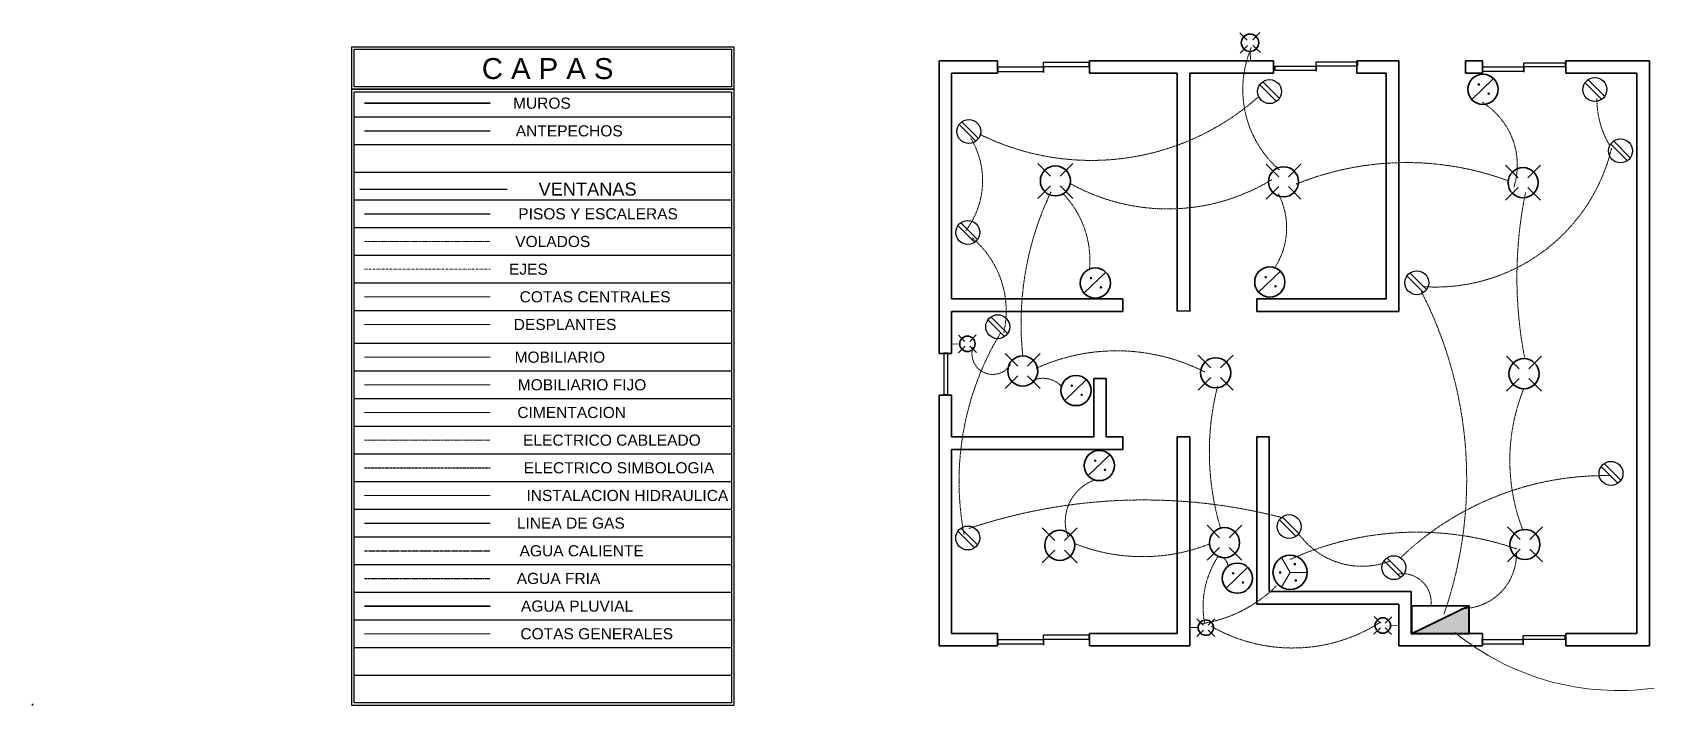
# Model space of a CAD drawing. Header units: metres. Extents: x 13601 to 27556, y 18967 to 38102.
# Drawn here: x 13600.7 to 14014.7, y 19065.8 to 19238.1 of the extents above; entities that cross this region are included whole.
import ezdxf

# ---------------------------------------------------------------- set-up
doc = ezdxf.new("R2010")
doc.units = ezdxf.units.M
for name, pattern in [('DASHDOT', [1, 0.5, -0.25, 0, -0.25]), ('DASHED2', [0.375, 0.25, -0.125]), ('HIDDEN2', [0.1875, 0.125, -0.0625])]:
    doc.linetypes.add(name, pattern=pattern)
for name, color, linetype, lineweight in [('01-J.LUCIO_MUROS', 7, 'Continuous', 35), ('05-J.LUCIO_PISOS Y ESCALERAS', 252, 'Continuous', 25), ('06-J.LUCIO_VOLADOS OCULTAS', 251, 'HIDDEN2', 15), ('07-J.LUCIO_EJES', 7, 'DASHDOT', 15), ('08-J.LUCIO_MUEBLES', 251, 'Continuous', 15), ('09-J.LUCIO_MUEBLES FIJOS', 251, 'Continuous', 15), ('10-J.LUCIO_COTAS', 7, 'Continuous', 15), ('11-J.LUCIO_SIMBOLOGIA ELECTRICA', 1, 'Continuous', 15), ('12-J.LUCIO_CABLEADO ELECTRICO', 32, 'HIDDEN2', 15), ('13-J.LUCIO_INSTALACION HIDRAULICA', 5, 'HIDDEN2', 30), ('14-J.LUCIO_INSTALACION DE GAS', 92, 'GAS_LINE', 30), ('15-J.LUCIO_INSTALACION SANITARIA', 30, 'Continuous', 15), ('18-J.LUCIO_DESPLANTES', 8, 'Continuous', 18), ('20-J.LUCIO_CIMENTACION', 7, 'Continuous', 15)]:
    doc.layers.add(name, color=color, linetype=linetype, lineweight=lineweight)
for name, color, linetype in [('02-J.LUCIO_ANTEPECHOS', 7, 'Continuous'), ('04-J.LUCIO_VENTANAS', 150, 'Continuous'), ('16-J.LUCIO_AGUAS PLUVIALES', 153, 'Continuous'), ('SIMBELEC', 7, 'Continuous')]:
    doc.layers.add(name, color=color, linetype=linetype)
doc.styles.get("Standard").update_dxf_attribs({"font": 'arial.ttf'})
doc.linetypes.add('GAS_LINE', pattern='A,12.7,-5.08,["GAS",Standard,S=2.54,R=0,X=-2.54,Y=-1.27],-6.35', length=24.13)

# ---------------------------------------------------------------- blocks, each defined once
blk = doc.blocks.new('ventana')
at = {"layer": '04-J.LUCIO_VENTANAS'}
for p, q in [((-0.498, 0.002), (-0.498, -0.048)), ((-0.498, 0.002), (0.002, 0.002)), ((0.002, 0.002), (0.002, 0.052)), ((0.002, 0.052), (0.502, 0.052)), ((0.002, -0.048), (0.002, 0.002)), ((0.502, 0.002), (0.002, 0.002)), ((0.002, 0.002), (0.002, -0.061)), ((0.502, 0.052), (0.502, 0.002)), ((-0.498, -0.048), (0.002, -0.048))]:
    blk.add_line(p, q, dxfattribs=at)
blk = doc.blocks.new('miniventana')
at = {"layer": '04-J.LUCIO_VENTANAS'}
for p, q in [((13781.819, 19049.862), (13781.819, 19049.812)), ((13782.319, 19049.862), (13781.819, 19049.862)), ((13781.819, 19049.812), (13782.319, 19049.812)), ((13782.319, 19049.812), (13782.319, 19049.862))]:
    blk.add_line(p, q, dxfattribs=at)
blk = doc.blocks.new('miniventanaor')
at = {"layer": '04-J.LUCIO_VENTANAS'}
blk.add_blockref('miniventana', (-13782.109, -19049.808), dxfattribs=at)
blk = doc.blocks.new('SA. CIELO')
at = {"layer": '11-J.LUCIO_SIMBOLOGIA ELECTRICA', "color": 7}
for p, q in [((-0.026, 0.026), (-0.0939, 0.0939)), ((0.026, 0.026), (0.0939, 0.0939)), ((-0.026, -0.026), (-0.0939, -0.0939)), ((0.026, -0.026), (0.0939, -0.0939))]:
    blk.add_line(p, q, dxfattribs=at)
at = {"layer": '11-J.LUCIO_SIMBOLOGIA ELECTRICA', "color": 85, "lineweight": 35, "true_color": 0x58ba48}
blk.add_circle((0, 0), 0.0809, dxfattribs=at)
blk = doc.blocks.new('AP.SENCILLO')
at = {"layer": '11-J.LUCIO_SIMBOLOGIA ELECTRICA'}
for points in [[(-0.035, 0.036, 1), (-0.022, 0.036, 1)], [(0.055, -0.036, 1), (0.042, -0.036, 1)]]:
    blk.add_hatch(color=256, dxfattribs=at).paths.add_polyline_path(points)
blk.add_line((-0.085, -0.081), (0.085, 0.081), dxfattribs=at)
at = {"layer": '11-J.LUCIO_SIMBOLOGIA ELECTRICA', "lineweight": 35}
blk.add_circle((0.004, -0.002), 0.119, dxfattribs=at)
at = {"layer": '11-J.LUCIO_SIMBOLOGIA ELECTRICA'}
for centre in [(-0.029, 0.036), (0.049, -0.036)]:
    blk.add_circle(centre, 0.00623, dxfattribs=at)
blk = doc.blocks.new('SA. EMPOTRADO')
at = {"layer": '11-J.LUCIO_SIMBOLOGIA ELECTRICA', "color": 7}
for p, q in [((-0.07, 0.124), (0.07, 0.124)), ((0, 0.124), (0, 0.061)), ((-0.019, 0.019), (-0.07, 0.07)), ((0.019, 0.019), (0.07, 0.07)), ((-0.019, -0.019), (-0.07, -0.07)), ((0.019, -0.019), (0.07, -0.07))]:
    blk.add_line(p, q, dxfattribs=at)
at = {"layer": '11-J.LUCIO_SIMBOLOGIA ELECTRICA', "color": 85, "lineweight": 35, "true_color": 0x58ba48}
blk.add_circle((0, 0), 0.0607, dxfattribs=at)
blk = doc.blocks.new('IESIM27')
at = {"layer": 'SIMBELEC', "color": 3}
for p, q in [((1.44, -2.04), (-2.04, 1.44)), ((2.04, -1.44), (-1.44, 2.04))]:
    blk.add_line(p, q, dxfattribs=at)
at = {"layer": 'SIMBELEC', "color": 4}
blk.add_circle((0, 0), 2.5, dxfattribs=at)
blk = doc.blocks.new('CENTRO DE CARGA')
at = {"layer": '11-J.LUCIO_SIMBOLOGIA ELECTRICA', "ltscale": 5}
blk.add_hatch(color=256, dxfattribs=at).paths.add_polyline_path([(0.2, -0.098), (0.2, 0.098), (-0.2, -0.098)])
at = {"layer": '11-J.LUCIO_SIMBOLOGIA ELECTRICA', "color": 85, "lineweight": 35, "true_color": 0x58ba48}
for p, q in [((-0.2, -0.098), (0.2, 0.098)), ((-0.2, -0.098), (-0.2, 0.098)), ((-0.2, 0.098), (0.2, 0.098)), ((0.2, 0.098), (0.2, -0.098)), ((0.2, -0.098), (-0.2, -0.098))]:
    blk.add_line(p, q, dxfattribs=at)
blk = doc.blocks.new('AP. ESCALERA')
at = {"layer": '11-J.LUCIO_SIMBOLOGIA ELECTRICA'}
for points in [[(-0.063, -0.001, 1), (-0.075, -0.001, 1)], [(0.038, 0.057, 1), (0.026, 0.057, 1)], [(0.046, -0.056, 1), (0.034, -0.056, 1)]]:
    blk.add_hatch(color=256, dxfattribs=at).paths.add_polyline_path(points)
for p, q in [((0, 0), (-0.06, 0.103)), ((-0.059, -0.103), (0, 0)), ((0.119, 0), (0, 0))]:
    blk.add_line(p, q, dxfattribs=at)
at = {"layer": '11-J.LUCIO_SIMBOLOGIA ELECTRICA', "lineweight": 35}
blk.add_circle((0, 0), 0.119, dxfattribs=at)
at = {"layer": '11-J.LUCIO_SIMBOLOGIA ELECTRICA'}
for centre in [(-0.069, -0.001), (0.032, 0.057), (0.04, -0.056)]:
    blk.add_circle(centre, 0.00623, dxfattribs=at)

msp = doc.modelspace()

# ---------------------------------------------------------------- linework, layer by layer
at = {"color": 133}
for p, q in [((13682.36, 19223.49), (13780.13, 19223.49)), ((13683, 19216.42), (13779.49, 19216.42)), ((13683, 19209.34), (13779.49, 19209.34)), ((13683, 19202.26), (13779.49, 19202.26)), ((13683, 19195.19), (13779.49, 19195.19)), ((13683, 19188.11), (13779.49, 19188.11)), ((13683, 19181.04), (13779.49, 19181.04)), ((13683, 19173.96), (13779.49, 19173.96)), ((13683, 19166.89), (13779.49, 19166.89)), ((13683, 19158.52), (13779.49, 19158.52)), ((13683, 19151.45), (13779.49, 19151.45)), ((13683, 19144.37), (13779.49, 19144.37)), ((13683, 19137.3), (13779.49, 19137.3)), ((13683, 19130.22), (13779.49, 19130.22)), ((13683, 19123.15), (13779.49, 19123.15)), ((13683, 19116.07), (13779.49, 19116.07)), ((13683, 19108.99), (13779.49, 19108.99)), ((13683, 19101.92), (13779.49, 19101.92)), ((13683, 19094.84), (13779.49, 19094.84)), ((13683, 19087.77), (13779.49, 19087.77)), ((13683, 19080.69), (13779.49, 19080.69)), ((13683, 19073.62), (13779.49, 19073.62))]:
    msp.add_line(p, q, dxfattribs=at)
msp.add_line((13893.48, 19166.86), (13896.85, 19166.86))
for points in [[(13682.36, 19234.39), (13780.13, 19234.39), (13780.13, 19223.49), (13682.36, 19223.49)], [(13683, 19233.79), (13779.53, 19233.79), (13779.53, 19224.1), (13683, 19224.1)], [(13682.36, 19223.49), (13780.13, 19223.49), (13780.13, 19065.9), (13682.36, 19065.9)], [(13683, 19222.85), (13779.49, 19222.85), (13779.49, 19066.54), (13683, 19066.54)]]:
    msp.add_lwpolyline(points, close=True, dxfattribs=at)
at = {"layer": '01-J.LUCIO_MUROS'}
for p, q in [((13832.63, 19230.79), (13847.59, 19230.79)), ((13832.63, 19155.95), (13832.63, 19230.79)), ((13847.59, 19227.58), (13847.59, 19230.79)), ((13871.11, 19230.79), (13918.15, 19230.79)), ((13871.11, 19227.58), (13871.11, 19230.79)), ((13918.15, 19230.79), (13918.15, 19227.58)), ((13939.54, 19230.79), (13939.54, 19227.58)), ((13939.54, 19230.79), (13950.23, 19230.79)), ((13950.23, 19230.79), (13950.23, 19166.64)), ((13967.33, 19230.79), (13971.61, 19230.79)), ((13967.33, 19230.79), (13967.33, 19227.58)), ((13971.61, 19230.79), (13971.61, 19227.58)), ((13992.99, 19230.79), (13992.99, 19227.58)), ((13992.99, 19230.79), (14014.37, 19230.79)), ((14014.37, 19230.79), (14014.37, 19081.11)), ((13835.83, 19227.58), (13847.59, 19227.58)), ((13835.83, 19169.85), (13835.83, 19227.58)), ((13871.11, 19227.58), (13893.57, 19227.58)), ((13893.57, 19166.64), (13893.57, 19227.58)), ((13896.77, 19166.64), (13896.77, 19227.58)), ((13896.77, 19227.58), (13918.15, 19227.58)), ((13939.54, 19227.58), (13947.02, 19227.58)), ((13947.02, 19227.58), (13947.02, 19169.85)), ((13967.33, 19227.58), (13971.61, 19227.58)), ((13992.99, 19227.58), (14011.17, 19227.58)), ((14011.17, 19227.58), (14011.17, 19084.32)), ((13685.63, 19219.95), (13717.79, 19219.95)), ((13835.83, 19169.85), (13879.67, 19169.85)), ((13879.67, 19166.64), (13879.67, 19169.85)), ((13913.88, 19169.85), (13947.02, 19169.85)), ((13913.88, 19166.64), (13913.88, 19169.85)), ((13835.83, 19166.64), (13879.67, 19166.64)), ((13835.83, 19166.64), (13879.67, 19166.64)), ((13835.83, 19155.95), (13835.83, 19166.64)), ((13913.88, 19166.64), (13950.23, 19166.64)), ((13832.63, 19155.95), (13835.83, 19155.95)), ((13872.18, 19134.57), (13872.18, 19149.53)), ((13872.18, 19149.53), (13875.39, 19149.53)), ((13875.39, 19134.57), (13875.39, 19149.53)), ((13832.63, 19081.11), (13832.63, 19145.26)), ((13835.83, 19145.26), (13832.63, 19145.26)), ((13835.83, 19134.57), (13835.83, 19145.26)), ((13872.18, 19134.57), (13835.83, 19134.57)), ((13872.18, 19134.57), (13835.83, 19134.57)), ((13872.18, 19134.57), (13835.83, 19134.57)), ((13879.67, 19134.57), (13875.39, 19134.57)), ((13879.67, 19134.57), (13875.39, 19134.57)), ((13879.67, 19134.57), (13875.39, 19134.57)), ((13879.67, 19131.36), (13879.67, 19134.57)), ((13893.57, 19084.32), (13893.57, 19134.57)), ((13896.77, 19134.57), (13893.57, 19134.57)), ((13896.77, 19081.11), (13896.77, 19134.57)), ((13913.88, 19091.8), (13913.88, 19134.57)), ((13917.09, 19134.57), (13913.88, 19134.57)), ((13917.09, 19095.01), (13917.09, 19134.57)), ((13879.67, 19131.36), (13835.83, 19131.36)), ((13835.83, 19084.32), (13835.83, 19131.36)), ((13953.43, 19095.01), (13917.09, 19095.01)), ((13953.43, 19095.01), (13953.43, 19084.32)), ((13950.23, 19091.8), (13913.88, 19091.8)), ((13950.23, 19091.8), (13950.23, 19081.11)), ((13847.59, 19084.32), (13835.83, 19084.32)), ((13847.59, 19081.11), (13847.59, 19084.32)), ((13893.57, 19084.32), (13871.11, 19084.32)), ((13871.11, 19081.11), (13871.11, 19084.32)), ((13971.61, 19084.32), (13953.43, 19084.32)), ((13971.61, 19084.32), (13971.61, 19081.11)), ((14011.17, 19084.32), (13992.99, 19084.32)), ((13992.99, 19084.32), (13992.99, 19081.11)), ((13847.59, 19081.11), (13832.63, 19081.11)), ((13896.77, 19081.11), (13871.11, 19081.11)), ((13971.61, 19081.11), (13950.23, 19081.11)), ((14014.37, 19081.11), (13992.99, 19081.11)), ((13600.65, 19066.33), (13600.65, 19065.83))]:
    msp.add_line(p, q, dxfattribs=at)
at = {"layer": '02-J.LUCIO_ANTEPECHOS', "color": 133}
msp.add_line((13688.07, 19234.39), (13780.13, 19234.39), dxfattribs=at)
at = {"layer": '02-J.LUCIO_ANTEPECHOS'}
msp.add_line((13685.63, 19212.88), (13717.79, 19212.88), dxfattribs=at)
at = {"layer": '04-J.LUCIO_VENTANAS'}
msp.add_line((13684.47, 19197.98), (13722.16, 19197.98), dxfattribs=at)
at = {"layer": '05-J.LUCIO_PISOS Y ESCALERAS'}
msp.add_line((13685.63, 19191.65), (13717.79, 19191.65), dxfattribs=at)
at = {"layer": '06-J.LUCIO_VOLADOS OCULTAS'}
msp.add_line((13685.63, 19184.58), (13717.79, 19184.58), dxfattribs=at)
at = {"layer": '07-J.LUCIO_EJES'}
msp.add_line((13685.63, 19177.5), (13717.79, 19177.5), dxfattribs=at)
at = {"layer": '08-J.LUCIO_MUEBLES'}
msp.add_line((13685.63, 19154.99), (13717.79, 19154.99), dxfattribs=at)
at = {"layer": '09-J.LUCIO_MUEBLES FIJOS'}
msp.add_line((13685.63, 19147.91), (13717.79, 19147.91), dxfattribs=at)
at = {"layer": '10-J.LUCIO_COTAS'}
msp.add_line((13685.63, 19170.42), (13717.79, 19170.42), dxfattribs=at)
at = {"layer": '10-J.LUCIO_COTAS', "color": 1}
msp.add_line((13685.63, 19084.23), (13717.79, 19084.23), dxfattribs=at)
at = {"layer": '11-J.LUCIO_SIMBOLOGIA ELECTRICA', "color": 85, "linetype": 'DASHED2', "lineweight": 30, "true_color": 0x58ba48}
msp.add_line((13685.63, 19126.68), (13717.79, 19126.68), dxfattribs=at)
at = {"layer": '11-J.LUCIO_SIMBOLOGIA ELECTRICA'}
msp.add_arc((14006.45, 19136.1), 66.41, 230.9654, 277.8913, dxfattribs=at)
at = {"layer": '12-J.LUCIO_CABLEADO ELECTRICO'}
msp.add_line((13685.63, 19133.76), (13717.79, 19133.76), dxfattribs=at)
for centre, radius, start, end in [((13937.66, 19223.46), 27.34, 156.9592, 228.8737), ((13871.57, 19269.61), 64.31, 243.6286, 311.4471), ((13961.74, 19204.12), 18.81, 342.5072, 58.6319), ((14023.95, 19220.94), 23.03, 179.7425, 211.123), ((13822.65, 19200.12), 21.11, 322.656, 31.0667), ((13959.61, 19219.25), 46.34, 266.0288, 346.482), ((13952.2, 19129.7), 75.05, 69.5999, 112.0556), ((13891.12, 19244.01), 51.12, 240.6932, 301.3831), ((13931.35, 19163.6), 77.75, 154.3153, 186.2158), ((13846.66, 19179.75), 24.55, 354.5837, 43.9038), ((13902.74, 19188.08), 18.8, 326.6229, 27.4255), ((14088.52, 19175.37), 108.07, 168.4044, 191.0336), ((13825.27, 19166.74), 24.53, 347.0561, 50.2001), ((13862.44, 19123.72), 105.17, 340.8382, 27.1958), ((13910.69, 19123.26), 72.96, 148.6278, 190.8728), ((13846.35, 19155.87), 5.32, 162.2419, 327.9217), ((13878.05, 19106.99), 49.61, 62.9335, 114.5853), ((13859.28, 19143.32), 6.25, 41.5247, 117.5068), ((13969.74, 19130.74), 67.98, 165.7154, 196.8324), ((14027.77, 19128.54), 49.13, 158.0562, 201.3661), ((13876.15, 19112.94), 11.24, 110.3795, 199.1861), ((14003.01, 19048.99), 75.69, 88.8424, 133.7513), ((13884.99, 18977.68), 140.77, 75.2738, 108.5515), ((13884.69, 19150.9), 46.96, 248.3181, 291.6819), ((13954.82, 19031.54), 78.67, 71.0087, 114.3475), ((13940.84, 19121.43), 19.95, 213.9487, 291.4737), ((13923.51, 19091.16), 23.35, 146.5946, 190.6752), ((13903.93, 19101.49), 2.56, 355.1365, 77.1181), ((13966.39, 19104.61), 13.95, 269.1153, 2.3988), ((13951.24, 19092.31), 7.26, 353.0494, 98.4042), ((13894.56, 19120.83), 34.44, 278.1961, 314.901), ((13923.03, 19122.22), 41.65, 240.067, 302.8969)]:
    msp.add_arc(centre, radius, start, end, dxfattribs=at)
at = {"layer": '13-J.LUCIO_INSTALACION HIDRAULICA', "color": 1, "linetype": 'DASHDOT', "ltscale": 0.3}
msp.add_line((13685.63, 19105.46), (13717.79, 19105.46), dxfattribs=at)
at = {"layer": '13-J.LUCIO_INSTALACION HIDRAULICA'}
msp.add_line((13685.63, 19098.38), (13717.79, 19098.38), dxfattribs=at)
at = {"layer": '14-J.LUCIO_INSTALACION DE GAS', "ltscale": 0.05}
msp.add_line((13685.63, 19112.53), (13717.79, 19112.53), dxfattribs=at)
at = {"layer": '15-J.LUCIO_INSTALACION SANITARIA'}
msp.add_line((13685.63, 19119.61), (13717.79, 19119.61), dxfattribs=at)
at = {"layer": '16-J.LUCIO_AGUAS PLUVIALES', "lineweight": 35}
msp.add_line((13685.63, 19091.31), (13717.79, 19091.31), dxfattribs=at)
at = {"layer": '18-J.LUCIO_DESPLANTES'}
msp.add_line((13685.63, 19163.35), (13717.79, 19163.35), dxfattribs=at)
at = {"layer": '20-J.LUCIO_CIMENTACION'}
msp.add_line((13685.63, 19140.83), (13717.79, 19140.83), dxfattribs=at)

# ---------------------------------------------------------------- block references
at = {"xscale": 1.22506264876194, "yscale": 1.22506264876194, "zscale": 1.22506264876194}
for p in [(13917.18, 19222.9), (14000.41, 19223.42), (13840.24, 19212.69), (14006.97, 19207.73), (13839.96, 19186.87), (13954.83, 19174.01), (13847.62, 19162.76), (14004.52, 19125.24), (13839.95, 19108.72), (13922.19, 19111.63), (13948.97, 19101.13)]:
    msp.add_blockref('IESIM27', p, dxfattribs=at)
at = {"layer": '04-J.LUCIO_VENTANAS'}
for p, xscale, yscale, zscale in [((13859.25, 19229.19), 23.25937691550287, 23.25937691550287, 23.25937691550287), ((13929.04, 19229.4), 21.18168251880219, 21.18168251880219, 21.18168251880219), ((13982.19, 19229.17), 21.18168251880219, 21.18168251880219, 21.18168251880219), ((13859.26, 19082.74), 23.2287523239538, 23.2287523239538, 23.2287523239538), ((13982.04, 19082.69), 21.18168251880219, 21.18168251880219, 21.18168251880219)]:
    msp.add_blockref('ventana', p, dxfattribs=dict(at, xscale=xscale, yscale=yscale, zscale=zscale))
at = {"layer": '04-J.LUCIO_VENTANAS', "xscale": 21.18168251880219, "yscale": 21.18168251880219, "zscale": 21.18168251880219, "rotation": 90}
msp.add_blockref('miniventanaor', (13834.94, 19151.57), dxfattribs=at)
at = {"layer": '11-J.LUCIO_SIMBOLOGIA ELECTRICA'}
for p, xscale, yscale, zscale, rotation in [((13912.18, 19235.4), 36.80366768014631, 36.80366768014631, 36.80366768014631, 181.270957683098), ((13839.87, 19158.39), 32.48036534860341, 32.48036534860341, 32.48036534860341, 90.82043158007427), ((13900.87, 19085.79), 32.48036534860341, 32.48036534860341, 32.48036534860341, 89.96021643867536), ((13946.15, 19086.32), 32.48036534860339, 32.48036534860339, 32.48036534860339, 269.332265844207)]:
    msp.add_blockref('SA. EMPOTRADO', p, dxfattribs=dict(at, xscale=xscale, yscale=yscale, zscale=zscale, rotation=rotation))
for name, p, xscale, yscale, zscale in [('AP.SENCILLO', (13971.64, 19223.55), 32.48036534860341, 32.48036534860341, 32.48036534860341), ('SA. CIELO', (13862.38, 19200.06), 47.60717120921569, 47.60717120921569, 47.60717120921569), ('SA. CIELO', (13920.74, 19199.83), 47.60717120921569, 47.60717120921569, 47.60717120921569), ('SA. CIELO', (13982.04, 19199.61), 47.60717120921569, 47.60717120921569, 47.60717120921569), ('AP.SENCILLO', (13872.45, 19174), 32.48036534860341, 32.48036534860341, 32.48036534860341), ('AP.SENCILLO', (13917.1, 19174.26), 32.48036534860341, 32.48036534860341, 32.48036534860341), ('SA. CIELO', (13854.04, 19151.42), 47.60717120921569, 47.60717120921569, 47.60717120921569), ('SA. CIELO', (13903.39, 19150.97), 47.60717120921569, 47.60717120921569, 47.60717120921569), ('SA. CIELO', (13982.26, 19150.74), 47.60717120921569, 47.60717120921569, 47.60717120921569), ('AP.SENCILLO', (13867.52, 19146.5), 32.48036534860341, 32.48036534860341, 32.48036534860341), ('AP.SENCILLO', (13873.49, 19127.31), 32.48036534860341, 32.48036534860341, 32.48036534860341), ('SA. CIELO', (13863.5, 19106.83), 47.60717120921569, 47.60717120921569, 47.60717120921569), ('SA. CIELO', (13905.64, 19107.51), 47.60717120921569, 47.60717120921569, 47.60717120921569), ('SA. CIELO', (13982.49, 19107.06), 47.60717120921569, 47.60717120921569, 47.60717120921569), ('AP. ESCALERA', (13922.43, 19099.92), 36.80366768014633, 36.80366768014633, 36.80366768014633), ('AP.SENCILLO', (13908.79, 19098.51), 32.48036534860341, 32.48036534860341, 32.48036534860341), ('CENTRO DE CARGA', (13960.77, 19087.77), 36.80366768014633, 36.80366768014633, 36.80366768014633), ('CENTRO DE CARGA', (13960.89, 19087.77), 36.80366768014633, 36.80366768014633, 36.80366768014633)]:
    msp.add_blockref(name, p, dxfattribs=dict(at, xscale=xscale, yscale=yscale, zscale=zscale))

# ---------------------------------------------------------------- texts
at = {"color": 133, "insert": (13749.31, 19226.04, 4092.25), "char_height": 5.3544, "attachment_point": 9}
msp.add_mtext_dynamic_manual_height_columns('\\A1;{\\fSwis721 LtEx BT|b0|i0|c0|p34;C A P A S}', width=73.512, gutter_width=109.73, heights=[0], dxfattribs=at)
at = {"layer": '01-J.LUCIO_MUROS', "insert": (13738.4, 19218.48, 2172.97), "char_height": 2.8431, "attachment_point": 9}
msp.add_mtext_dynamic_manual_height_columns('\\A1;{\\fSwis721 LtEx BT|b0|i0|c0|p34;\\C256;MUROS}', width=39.0345, gutter_width=58.27, heights=[0], dxfattribs=at)
at = {"layer": '02-J.LUCIO_ANTEPECHOS', "insert": (13751.69, 19211.4, 2172.97), "char_height": 2.8431, "attachment_point": 9}
msp.add_mtext_dynamic_manual_height_columns('\\A1;{\\fSwis721 LtEx BT|b0|i0|c0|p34;\\C7;ANTEPECHOS}', width=39.0345, gutter_width=58.27, heights=[0], dxfattribs=at)
at = {"layer": '04-J.LUCIO_VENTANAS', "insert": (13755.24, 19196.25, 2546.86), "char_height": 3.3323, "attachment_point": 9}
msp.add_mtext_dynamic_manual_height_columns('\\A1;{\\fSwis721 LtEx BT|b0|i0|c0|p34;VENTANAS}', width=45.751, gutter_width=68.29, heights=[0], dxfattribs=at)
at = {"layer": '05-J.LUCIO_PISOS Y ESCALERAS', "insert": (13765.8, 19190.18, 2172.97), "char_height": 2.8431, "attachment_point": 9}
msp.add_mtext_dynamic_manual_height_columns('\\A1;{\\fSwis721 LtEx BT|b0|i0|c0|p34;PISOS Y ESCALERAS}', width=44.8934, gutter_width=58.27, heights=[0], dxfattribs=at)
at = {"layer": '06-J.LUCIO_VOLADOS OCULTAS', "insert": (13743.39, 19183.1, 2172.97), "char_height": 2.8431, "attachment_point": 9}
msp.add_mtext_dynamic_manual_height_columns('\\A1;{\\fSwis721 LtEx BT|b0|i0|c0|p34;VOLADOS}', width=39.0345, gutter_width=58.27, heights=[0], dxfattribs=at)
at = {"layer": '07-J.LUCIO_EJES', "insert": (13732.52, 19176.02, 2172.97), "char_height": 2.8431, "attachment_point": 9}
msp.add_mtext_dynamic_manual_height_columns('\\A1;{\\fSwis721 LtEx BT|b0|i0|c0|p34;\\C7;EJES}', width=39.0345, gutter_width=58.27, heights=[0], dxfattribs=at)
at = {"layer": '09-J.LUCIO_MUEBLES FIJOS', "insert": (13757.72, 19146.44, 2172.97), "char_height": 2.8431, "attachment_point": 9}
msp.add_mtext_dynamic_manual_height_columns('\\A1;{\\fSwis721 LtEx BT|b0|i0|c0|p34;MOBILIARIO FIJO}', width=39.0345, gutter_width=58.27, heights=[0], dxfattribs=at)
at = {"layer": '10-J.LUCIO_COTAS', "insert": (13763.93, 19168.95, 2172.97), "char_height": 2.8431, "attachment_point": 9}
msp.add_mtext_dynamic_manual_height_columns('\\A1;{\\fSwis721 LtEx BT|b0|i0|c0|p34;\\C7;COTAS CENTRALES}', width=42.5241, gutter_width=58.27, heights=[0], dxfattribs=at)
at = {"layer": '10-J.LUCIO_COTAS', "color": 1, "insert": (13764.57, 19082.75, 2172.97), "char_height": 2.8431, "attachment_point": 9}
msp.add_mtext_dynamic_manual_height_columns('\\A1;{\\fSwis721 LtEx BT|b0|i0|c0|p34;COTAS GENERALES}', width=44.9006, gutter_width=58.27, heights=[0], dxfattribs=at)
at = {"layer": '11-J.LUCIO_SIMBOLOGIA ELECTRICA', "color": 85, "linetype": 'DASHED2', "lineweight": 30, "true_color": 0x58ba48, "insert": (13775.1, 19125.21, 2172.97), "char_height": 2.8431, "attachment_point": 9}
msp.add_mtext_dynamic_manual_height_columns('\\A1;{\\fSwis721 LtEx BT|b0|i0|c0|p34;ELECTRICO SIMBOLOGIA}', width=52.4499, gutter_width=58.27, heights=[0], dxfattribs=at)
at = {"layer": '12-J.LUCIO_CABLEADO ELECTRICO', "insert": (13771.65, 19132.28, 2172.97), "char_height": 2.8431, "attachment_point": 9}
msp.add_mtext_dynamic_manual_height_columns('\\A1;{\\fSwis721 LtEx BT|b0|i0|c0|p34;ELECTRICO CABLEADO}', width=50.7268, gutter_width=58.27, heights=[0], dxfattribs=at)
at = {"layer": '13-J.LUCIO_INSTALACION HIDRAULICA', "color": 1, "linetype": 'DASHDOT', "ltscale": 0.3, "insert": (13757.08, 19103.98, 2172.97), "char_height": 2.8431, "attachment_point": 9}
msp.add_mtext_dynamic_manual_height_columns('\\A1;{\\fSwis721 LtEx BT|b0|i0|c0|p34;AGUA CALIENTE}', width=39.0345, gutter_width=58.27, heights=[0], dxfattribs=at)
at = {"layer": '13-J.LUCIO_INSTALACION HIDRAULICA', "insert": (13745.97, 19096.91, 2172.97), "char_height": 2.8431, "attachment_point": 9}
msp.add_mtext_dynamic_manual_height_columns('\\A1;{\\fSwis721 LtEx BT|b0|i0|c0|p34;AGUA FRIA}', width=39.0345, gutter_width=58.27, heights=[0], dxfattribs=at)
at = {"layer": '14-J.LUCIO_INSTALACION DE GAS', "ltscale": 0.05, "insert": (13752.21, 19111.06, 2172.97), "char_height": 2.8431, "attachment_point": 9}
msp.add_mtext_dynamic_manual_height_columns('\\A1;{\\fSwis721 LtEx BT|b0|i0|c0|p34;LINEA DE GAS}', width=39.0345, gutter_width=58.27, heights=[0], dxfattribs=at)
at = {"layer": '15-J.LUCIO_INSTALACION SANITARIA', "insert": (13778.69, 19118.13, 2172.97), "char_height": 2.8431, "attachment_point": 9}
msp.add_mtext_dynamic_manual_height_columns('\\A1;{\\fSwis721 LtEx BT|b0|i0|c0|p34;INSTALACION HIDRAULICA}', width=59.2191, gutter_width=58.27, heights=[0], dxfattribs=at)
at = {"layer": '16-J.LUCIO_AGUAS PLUVIALES', "lineweight": 35, "insert": (13754.35, 19089.83, 2172.97), "char_height": 2.8431, "attachment_point": 9}
msp.add_mtext_dynamic_manual_height_columns('\\A1;{\\fSwis721 LtEx BT|b0|i0|c0|p34;AGUA PLUVIAL}', width=39.0345, gutter_width=58.27, heights=[0], dxfattribs=at)
at = {"layer": '18-J.LUCIO_DESPLANTES', "char_height": 2.8431, "attachment_point": 9}
for s, insert in [('\\A1;{\\fSwis721 LtEx BT|b0|i0|c0|p34;DESPLANTES}', (13750.07, 19161.87, 2172.97)), ('\\A1;{\\fSwis721 LtEx BT|b0|i0|c0|p34;MOBILIARIO}', (13747.19, 19153.51, 2172.97))]:
    msp.add_mtext_dynamic_manual_height_columns(s, width=39.0345, gutter_width=58.27, heights=[0], dxfattribs=dict(at, insert=insert))
at = {"layer": '20-J.LUCIO_CIMENTACION', "insert": (13752.53, 19139.36, 2172.97), "char_height": 2.8431, "attachment_point": 9}
msp.add_mtext_dynamic_manual_height_columns('\\A1;{\\fSwis721 LtEx BT|b0|i0|c0|p34;CIMENTACION}', width=39.0345, gutter_width=58.27, heights=[0], dxfattribs=at)

doc.saveas('drawing.dxf')
